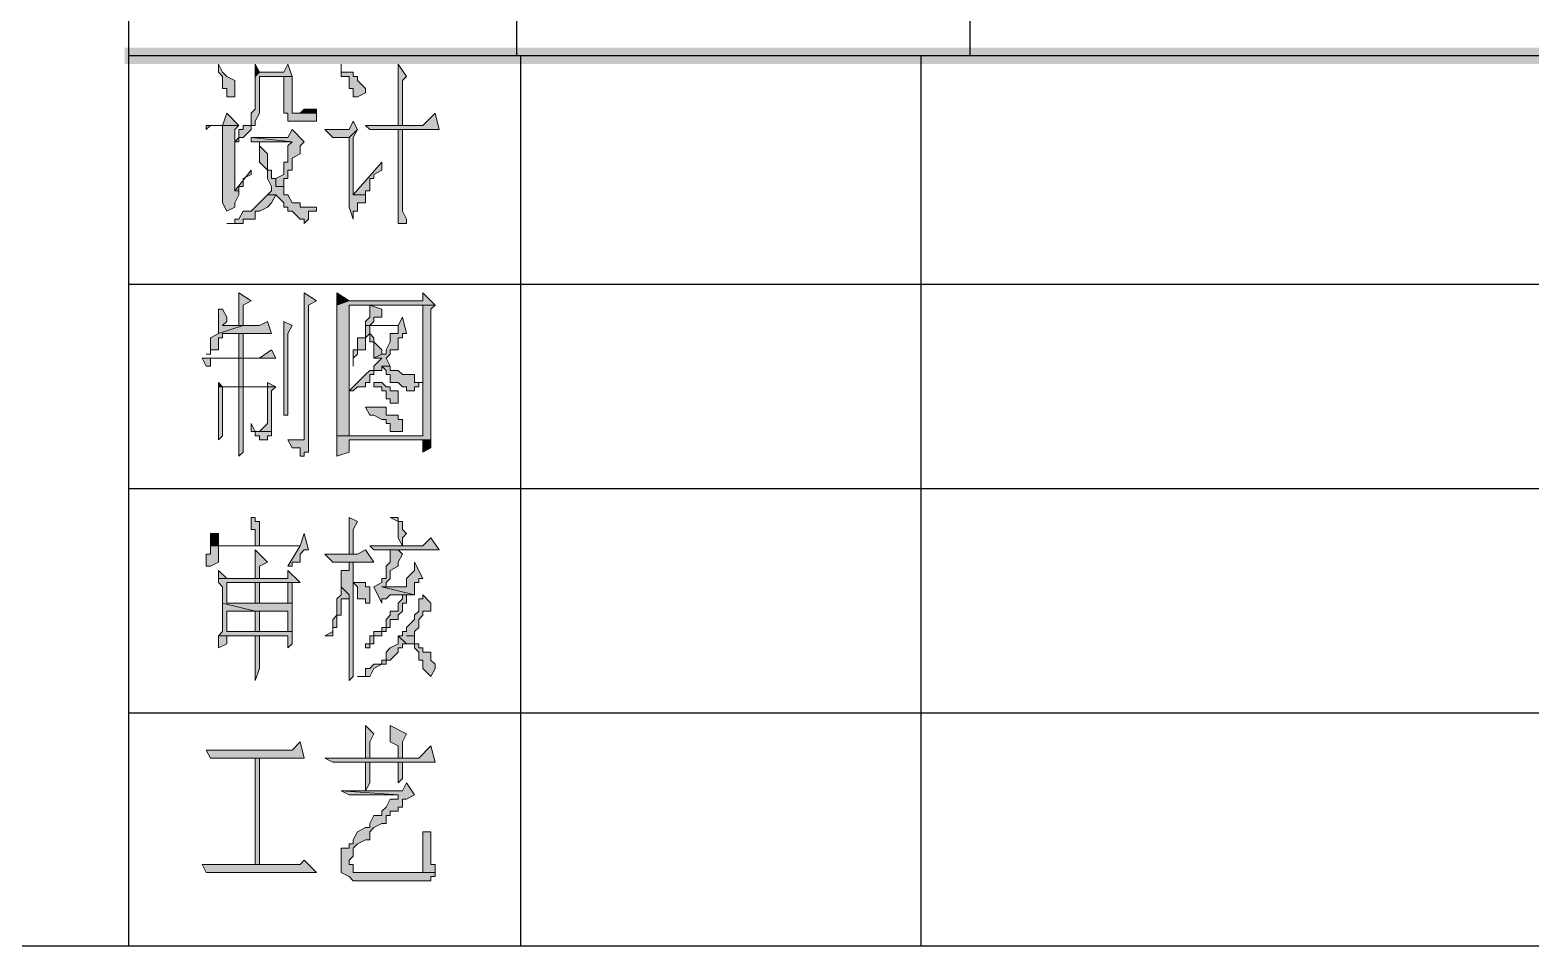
# Model space of a CAD drawing. Header units: millimetres. Extents: x 20 to 821, y 1 to 1134.
# Drawn here: x 553.3 to 619.4, y 0.5 to 40.9 of the extents above; entities that cross this region are included whole.
import ezdxf

# ---------------------------------------------------------------- set-up
doc = ezdxf.new("R2010")
doc.units = ezdxf.units.MM
doc.layers.add('1', color=7, linetype='Continuous')

msp = doc.modelspace()

# ---------------------------------------------------------------- hatches: boundary and pattern name
h = msp.add_hatch(color=0)
h.dxf.hatch_style = 2
h.paths.add_polyline_path([(557.46, 40.101732), (557.46, 39.381732), (689.04, 40.101732)])
h = msp.add_hatch(color=0)
h.dxf.hatch_style = 2
h.paths.add_polyline_path([(557.46, 39.381732), (689.04, 40.101732), (689.04, 39.381732)])
h = msp.add_hatch(color=0)
h.dxf.hatch_style = 2
h.paths.add_polyline_path([(561.6, 39.381732), (561.6, 39.021732), (561.78, 38.841732), (561.78, 38.301732), (561.96, 38.301732), (561.96, 37.941732), (562.32, 37.941732), (562.32, 38.661732), (561.96, 38.841732), (561.78, 39.021732)])
h = msp.add_hatch(color=0)
h.dxf.hatch_style = 2
h.paths.add_polyline_path([(564.66, 39.381732), (564.48, 39.021732), (563.4, 39.021732), (563.22, 38.841732), (563.22, 37.401732), (563.04, 37.221732), (563.04, 36.681732), (562.68, 36.681732), (562.68, 36.501732), (562.5, 36.501732), (562.5, 36.141732), (562.32, 35.961732), (562.5, 35.961732), (562.5, 36.141732), (562.68, 36.141732), (563.04, 36.501732), (563.04, 36.681732), (563.22, 36.681732), (563.22, 36.861732), (563.4, 37.221732), (563.4, 38.841732), (564.48, 38.841732), (564.84, 38.841732)])
h = msp.add_hatch(color=0)
h.dxf.hatch_style = 2
h.paths.add_polyline_path([(563.22, 39.381732), (563.22, 38.841732), (563.4, 39.021732)])
h = msp.add_hatch(color=0)
h.dxf.hatch_style = 2
h.paths.add_polyline_path([(567, 39.381732), (567, 38.841732), (567.36, 38.841732), (567.36, 38.301732), (567.54, 38.301732), (567.54, 37.941732), (567.72, 37.941732), (568.08, 38.121732), (568.08, 38.301732), (567.72, 38.661732), (567.72, 38.841732), (567.54, 38.841732), (567.54, 39.021732), (567.36, 39.021732), (567, 39.021732)])
h = msp.add_hatch(color=0)
h.dxf.hatch_style = 2
h.paths.add_polyline_path([(569.52, 39.381732), (569.52, 36.681732), (569.7, 36.681732), (569.7, 38.661732), (569.88, 38.841732)])
h = msp.add_hatch(color=0)
h.dxf.hatch_style = 2
h.paths.add_polyline_path([(564.84, 38.841732), (564.48, 38.841732), (564.48, 37.401732), (564.48, 37.221732), (564.66, 37.221732), (564.66, 36.861732), (564.84, 36.861732), (565.92, 36.861732), (565.92, 37.221732), (564.84, 37.221732), (564.84, 37.401732)])
h = msp.add_hatch(color=0)
h.dxf.hatch_style = 2
h.paths.add_polyline_path([(561.96, 37.221732), (561.78, 36.681732), (561.06, 36.681732), (561.06, 36.501732), (561.24, 36.681732), (562.5, 36.681732)])
h = msp.add_hatch(color=0)
h.dxf.hatch_style = 2
h.paths.add_polyline_path([(565.56, 37.401732), (565.38, 37.401732), (565.2, 37.221732), (565.92, 37.221732), (565.92, 37.401732)])
h = msp.add_hatch(color=0)
h.dxf.hatch_style = 2
h.paths.add_polyline_path([(571.14, 37.221732), (570.6, 36.681732), (568.08, 36.681732), (568.26, 36.501732), (571.32, 36.501732)])
h = msp.add_hatch(color=0)
h.dxf.hatch_style = 2
h.paths.add_polyline_path([(562.5, 36.681732), (561.78, 36.681732), (561.78, 33.801732), (561.78, 33.261732), (561.96, 32.901732), (562.32, 33.081732), (562.32, 33.261732), (562.5, 33.621732), (562.5, 33.801732), (562.32, 33.801732), (562.32, 36.501732)])
h = msp.add_hatch(color=0)
h.dxf.hatch_style = 2
h.paths.add_polyline_path([(564.84, 36.501732), (564.66, 36.141732), (563.04, 36.141732), (564.84, 35.961732), (564.66, 35.781732), (564.66, 35.061732), (564.48, 35.061732), (564.48, 34.521732), (564.12, 34.341732), (564.12, 33.981732), (564.48, 33.981732), (564.48, 34.341732), (564.66, 34.341732), (564.66, 34.701732), (564.84, 34.701732), (564.84, 35.241732), (565.2, 35.421732), (565.2, 35.781732), (565.38, 35.961732)])
h = msp.add_hatch(color=0)
h.dxf.hatch_style = 2
h.paths.add_polyline_path([(567.54, 36.861732), (567.36, 36.501732), (566.28, 36.501732), (566.64, 36.141732), (567.36, 36.141732), (567.72, 36.501732)])
h = msp.add_hatch(color=0)
h.dxf.hatch_style = 2
h.paths.add_polyline_path([(567.72, 36.501732), (567.36, 36.141732), (567.36, 33.081732), (567.54, 32.541732), (567.54, 32.901732), (567.72, 32.901732), (567.72, 33.261732), (568.08, 33.261732), (568.08, 33.621732), (567.54, 33.621732), (567.54, 36.141732)])
h = msp.add_hatch(color=0)
h.dxf.hatch_style = 2
h.paths.add_polyline_path([(569.7, 36.501732), (569.52, 36.501732), (569.52, 33.801732), (569.52, 32.361732), (569.88, 32.361732), (569.88, 32.541732), (569.7, 32.901732)])
h = msp.add_hatch(color=0)
h.dxf.hatch_style = 2
h.paths.add_polyline_path([(563.04, 36.141732), (563.04, 35.961732), (563.22, 35.961732), (564.84, 35.961732)])
h = msp.add_hatch(color=0)
h.dxf.hatch_style = 2
h.paths.add_polyline_path([(563.4, 35.961732), (563.4, 35.061732), (563.76, 34.701732), (563.76, 34.341732), (563.94, 33.981732), (563.94, 33.801732), (563.76, 33.621732), (564.12, 33.621732), (564.48, 33.261732), (564.48, 33.081732), (564.66, 33.081732), (564.66, 32.901732), (564.84, 32.901732), (565.2, 32.541732), (565.38, 32.541732), (565.38, 32.361732), (565.56, 32.541732), (565.56, 32.901732), (565.92, 32.901732), (565.92, 33.081732), (565.56, 33.081732), (565.2, 33.081732), (565.2, 33.261732), (564.84, 33.261732), (564.66, 33.621732), (564.48, 33.621732), (564.48, 33.801732), (564.48, 33.981732), (564.12, 33.981732), (564.12, 34.341732), (563.94, 34.341732), (563.94, 34.701732), (563.76, 34.701732), (563.76, 35.421732), (563.4, 35.781732)])
h = msp.add_hatch(color=0)
h.dxf.hatch_style = 2
h.paths.add_polyline_path([(568.8, 35.061732), (567.54, 33.621732), (568.08, 33.621732), (568.08, 33.801732), (568.26, 33.801732), (568.26, 33.981732), (568.26, 34.341732), (568.44, 34.341732), (568.44, 34.521732), (568.8, 34.701732)])
h = msp.add_hatch(color=0)
h.dxf.hatch_style = 2
h.paths.add_polyline_path([(563.04, 34.701732), (562.32, 33.801732), (562.5, 33.801732), (562.5, 33.981732), (562.68, 33.981732), (562.68, 34.341732), (563.04, 34.521732)])
h = msp.add_hatch(color=0)
h.dxf.hatch_style = 2
h.paths.add_polyline_path([(563.76, 33.621732), (563.4, 33.261732), (563.22, 33.081732), (563.04, 32.901732), (562.68, 32.901732), (562.5, 32.541732), (562.32, 32.541732), (562.32, 32.361732), (561.96, 32.361732), (562.32, 32.361732), (562.68, 32.361732), (562.68, 32.541732), (563.04, 32.541732), (563.22, 32.541732), (563.22, 32.901732), (563.4, 32.901732), (563.76, 33.081732), (563.94, 33.261732), (564.12, 33.621732)])
h = msp.add_hatch(color=0)
h.dxf.hatch_style = 2
h.paths.add_polyline_path([(562.5, 29.301732), (562.5, 27.861732), (561.78, 27.861732), (562.68, 27.861732), (562.68, 28.761732), (563.04, 28.941732)])
h = msp.add_hatch(color=0)
h.dxf.hatch_style = 2
h.paths.add_polyline_path([(565.38, 29.301732), (565.38, 22.821732), (565.2, 22.821732), (564.66, 22.821732), (564.84, 22.461732), (565.2, 22.461732), (565.2, 22.281732), (565.2, 22.101732), (565.38, 22.101732), (565.38, 22.281732), (565.56, 22.281732), (565.56, 22.461732), (565.56, 22.821732), (565.56, 28.761732), (565.92, 28.941732)])
h = msp.add_hatch(color=0)
h.dxf.hatch_style = 2
h.paths.add_polyline_path([(566.82, 29.301732), (566.82, 28.761732), (567.36, 28.941732)])
h = msp.add_hatch(color=0)
h.dxf.hatch_style = 2
h.paths.add_polyline_path([(570.6, 29.301732), (570.6, 28.941732), (567.36, 28.941732), (566.82, 28.761732), (566.82, 23.001732), (567.36, 23.001732), (567.36, 28.761732), (568.26, 28.761732), (571.14, 28.761732)])
h = msp.add_hatch(color=0)
h.dxf.hatch_style = 2
h.paths.add_polyline_path([(561.78, 28.581732), (561.6, 28.581732), (561.6, 28.221732), (561.6, 27.501732), (562.68, 27.861732), (561.78, 27.861732), (561.96, 28.041732), (561.96, 28.221732)])
h = msp.add_hatch(color=0)
h.dxf.hatch_style = 2
h.paths.add_polyline_path([(571.14, 28.761732), (570.6, 28.761732), (570.6, 23.001732), (566.82, 23.001732), (566.82, 22.821732), (566.82, 22.101732), (567.36, 22.281732), (567.36, 22.821732), (570.6, 22.821732), (570.96, 22.821732), (570.96, 23.001732), (570.96, 28.581732)])
h = msp.add_hatch(color=0)
h.dxf.hatch_style = 2
h.paths.add_polyline_path([(568.26, 28.761732), (568.26, 28.221732), (568.08, 28.041732), (568.08, 27.861732), (568.26, 27.861732), (568.44, 28.041732), (568.44, 28.221732), (568.8, 28.221732), (568.8, 28.581732)])
h = msp.add_hatch(color=0)
h.dxf.hatch_style = 2
h.paths.add_polyline_path([(563.76, 28.041732), (563.4, 27.861732), (562.68, 27.861732), (561.6, 27.501732), (561.24, 27.321732), (561.24, 26.601732), (561.06, 26.601732), (561.24, 26.601732), (561.24, 26.781732), (561.6, 26.781732), (561.6, 27.141732), (561.6, 27.321732), (561.78, 27.321732), (561.78, 27.501732), (562.5, 27.501732), (563.94, 27.501732)])
h = msp.add_hatch(color=0)
h.dxf.hatch_style = 2
h.paths.add_polyline_path([(564.48, 28.041732), (564.48, 23.901732), (564.66, 23.901732), (564.66, 24.441732), (564.66, 24.621732), (564.66, 27.501732), (564.84, 27.861732)])
h = msp.add_hatch(color=0)
h.dxf.hatch_style = 2
h.paths.add_polyline_path([(569.7, 28.221732), (569.52, 27.861732), (568.08, 27.861732), (569.52, 27.861732), (569.52, 27.501732), (569.16, 27.501732), (569.16, 27.141732), (568.98, 26.781732), (568.98, 26.601732), (568.8, 26.601732), (568.44, 26.421732), (568.8, 26.421732), (568.44, 26.061732), (568.44, 25.881732), (568.26, 25.881732), (568.08, 25.701732), (567.72, 25.341732), (567.54, 25.161732), (567.36, 24.981732), (567.54, 24.981732), (567.72, 25.161732), (568.08, 25.161732), (568.08, 25.341732), (568.26, 25.341732), (568.26, 25.701732), (568.44, 25.701732), (568.44, 25.881732), (568.8, 25.881732), (568.8, 26.061732), (569.16, 26.061732), (568.98, 26.421732), (569.16, 26.601732), (569.16, 26.781732), (569.52, 26.781732), (569.52, 27.321732), (569.7, 27.321732), (569.7, 27.501732), (569.88, 27.501732)])
h = msp.add_hatch(color=0)
h.dxf.hatch_style = 2
h.paths.add_polyline_path([(568.08, 27.861732), (568.08, 27.321732), (567.72, 27.321732), (567.72, 26.781732), (567.54, 26.781732), (567.54, 26.061732), (567.54, 26.421732), (567.72, 26.601732), (567.72, 26.781732), (568.08, 26.781732), (568.08, 27.321732), (568.26, 27.501732), (568.26, 27.861732), (569.52, 27.861732)])
h = msp.add_hatch(color=0)
h.dxf.hatch_style = 2
h.paths.add_polyline_path([(562.5, 26.421732), (562.68, 26.421732), (562.68, 27.501732), (562.5, 27.501732)])
h = msp.add_hatch(color=0)
h.dxf.hatch_style = 2
h.paths.add_polyline_path([(568.26, 27.501732), (568.26, 27.141732), (568.44, 27.141732), (568.44, 26.421732), (568.8, 26.601732), (568.8, 26.781732), (568.44, 27.141732), (568.44, 27.321732)])
h = msp.add_hatch(color=0)
h.dxf.hatch_style = 2
h.paths.add_polyline_path([(563.94, 26.781732), (563.4, 26.421732), (560.88, 26.421732), (561.06, 26.061732), (561.24, 26.061732), (561.24, 26.421732), (564.12, 26.421732)])
h = msp.add_hatch(color=0)
h.dxf.hatch_style = 2
h.paths.add_polyline_path([(562.5, 25.161732), (562.68, 25.161732), (562.68, 26.421732), (562.5, 26.421732)])
h = msp.add_hatch(color=0)
h.dxf.hatch_style = 2
h.paths.add_polyline_path([(569.16, 26.061732), (568.8, 26.061732), (568.98, 25.881732), (568.98, 25.701732), (569.16, 25.701732), (569.16, 25.341732), (569.52, 25.341732), (569.7, 25.161732), (569.88, 25.161732), (569.88, 24.981732), (570.24, 24.981732), (570.24, 25.161732), (570.42, 25.161732), (570.42, 25.341732), (570.6, 25.341732), (570.42, 25.341732), (570.24, 25.341732), (570.24, 25.701732), (569.88, 25.701732), (569.7, 25.701732), (569.52, 25.881732), (569.16, 25.881732)])
h = msp.add_hatch(color=0)
h.dxf.hatch_style = 2
h.paths.add_polyline_path([(561.6, 25.341732), (561.6, 25.161732), (561.78, 25.161732)])
h = msp.add_hatch(color=0)
h.dxf.hatch_style = 2
h.paths.add_polyline_path([(563.76, 25.341732), (563.76, 25.161732), (562.68, 25.161732), (561.6, 25.161732), (561.6, 24.981732), (561.6, 22.821732), (561.78, 23.001732), (561.78, 25.161732), (562.5, 25.161732), (564.12, 25.161732)])
h = msp.add_hatch(color=0)
h.dxf.hatch_style = 2
h.paths.add_polyline_path([(562.68, 25.161732), (562.5, 25.161732), (562.5, 23.541732), (562.5, 22.101732), (562.68, 22.281732)])
h = msp.add_hatch(color=0)
h.dxf.hatch_style = 2
h.paths.add_polyline_path([(564.12, 25.161732), (563.76, 25.161732), (563.76, 23.721732), (563.76, 23.541732), (563.4, 23.181732), (563.94, 23.181732), (563.94, 23.541732), (563.94, 24.981732)])
h = msp.add_hatch(color=0)
h.dxf.hatch_style = 2
h.paths.add_polyline_path([(568.44, 25.341732), (568.44, 25.161732), (568.8, 25.161732), (568.8, 24.981732), (568.98, 24.981732), (568.98, 24.621732), (569.16, 24.621732), (569.16, 24.441732), (569.52, 24.441732), (569.52, 24.981732), (569.16, 24.981732), (569.16, 25.161732), (568.98, 25.161732), (568.8, 25.341732)])
h = msp.add_hatch(color=0)
h.dxf.hatch_style = 2
h.paths.add_polyline_path([(568.08, 24.261732), (568.26, 23.901732), (568.44, 23.901732), (568.8, 23.721732), (568.98, 23.721732), (568.98, 23.541732), (569.16, 23.541732), (569.16, 23.181732), (569.7, 23.181732), (569.7, 23.541732), (569.7, 23.721732), (569.52, 23.721732), (569.52, 23.901732), (569.16, 23.901732), (568.98, 23.901732), (568.98, 24.261732)])
h = msp.add_hatch(color=0)
h.dxf.hatch_style = 2
h.paths.add_polyline_path([(563.04, 23.541732), (563.04, 23.181732), (563.22, 23.181732), (563.22, 23.001732), (563.4, 23.001732), (563.4, 22.821732), (563.76, 22.821732), (563.76, 23.001732), (563.94, 23.001732), (563.94, 23.181732), (563.4, 23.181732), (563.22, 23.181732)])
h = msp.add_hatch(color=0)
h.dxf.hatch_style = 2
h.paths.add_polyline_path([(564.66, 22.821732), (565.2, 22.821732), (564.84, 22.821732)])
h = msp.add_hatch(color=0)
h.dxf.hatch_style = 2
h.paths.add_polyline_path([(570.96, 22.821732), (570.6, 22.821732), (570.6, 22.281732), (570.96, 22.461732)])
h = msp.add_hatch(color=0)
h.dxf.hatch_style = 2
h.paths.add_polyline_path([(563.04, 19.401732), (563.04, 18.861732), (563.22, 18.861732), (563.22, 18.141732), (563.4, 18.141732), (563.4, 19.221732), (563.22, 19.221732), (563.22, 19.401732)])
h = msp.add_hatch(color=0)
h.dxf.hatch_style = 2
h.paths.add_polyline_path([(567.36, 19.401732), (567.36, 17.781732), (567.54, 17.781732), (567.54, 18.861732), (567.72, 19.221732)])
h = msp.add_hatch(color=0)
h.dxf.hatch_style = 2
h.paths.add_polyline_path([(569.16, 19.401732), (569.52, 19.221732), (569.52, 18.501732), (569.7, 18.141732), (569.7, 18.501732), (569.88, 18.681732), (569.7, 18.861732), (569.7, 19.221732), (569.52, 19.221732), (569.52, 19.401732)])
h = msp.add_hatch(color=0)
h.dxf.hatch_style = 2
h.paths.add_polyline_path([(565.38, 18.681732), (565.2, 18.141732), (561.24, 18.141732), (565.2, 18.141732), (564.66, 17.241732), (564.84, 17.241732), (564.84, 17.421732), (565.2, 17.421732), (565.2, 17.781732), (565.38, 17.961732), (565.56, 17.961732)])
h = msp.add_hatch(color=0)
h.dxf.hatch_style = 2
h.paths.add_polyline_path([(561.6, 18.681732), (561.24, 18.681732), (561.24, 18.501732), (561.24, 18.141732), (561.6, 18.141732)])
h = msp.add_hatch(color=0)
h.dxf.hatch_style = 2
h.paths.add_polyline_path([(561.24, 18.141732), (561.24, 17.781732), (561.06, 17.781732), (561.06, 17.241732), (561.24, 17.241732), (561.6, 17.421732), (561.6, 18.141732), (565.2, 18.141732)])
h = msp.add_hatch(color=0)
h.dxf.hatch_style = 2
h.paths.add_polyline_path([(563.22, 17.961732), (563.22, 16.701732), (561.96, 16.701732), (563.4, 16.701732), (563.4, 17.241732), (563.76, 17.421732)])
h = msp.add_hatch(color=0)
h.dxf.hatch_style = 2
h.paths.add_polyline_path([(568.08, 17.961732), (567.72, 17.781732), (566.28, 17.781732), (566.64, 17.421732), (568.44, 17.421732)])
h = msp.add_hatch(color=0)
h.dxf.hatch_style = 2
h.paths.add_polyline_path([(570.96, 18.501732), (570.6, 18.141732), (568.26, 18.141732), (568.44, 17.961732), (571.32, 17.961732)])
h = msp.add_hatch(color=0)
h.dxf.hatch_style = 2
h.paths.add_polyline_path([(569.52, 17.961732), (569.16, 17.961732), (569.16, 17.781732), (569.16, 17.421732), (568.98, 17.241732), (568.98, 16.701732), (568.8, 16.701732), (568.8, 16.521732), (568.44, 16.341732), (568.8, 15.621732), (568.8, 15.801732), (568.98, 15.801732), (569.16, 15.981732), (569.52, 15.981732), (569.7, 15.981732), (570.24, 15.981732), (568.8, 16.341732), (568.98, 16.341732), (568.98, 16.521732), (569.16, 16.701732), (569.16, 17.061732), (569.52, 17.241732), (569.52, 17.421732), (569.7, 17.781732)])
h = msp.add_hatch(color=0)
h.dxf.hatch_style = 2
h.paths.add_polyline_path([(567.54, 17.421732), (567.36, 17.421732), (567.36, 17.241732), (567.36, 17.061732), (567, 17.061732), (567, 16.341732), (567.36, 15.981732), (567.36, 13.461732), (567.36, 13.101732), (567.36, 12.201732), (567.54, 12.381732), (567.54, 16.521732), (567.72, 16.521732), (567.54, 16.521732), (567.54, 16.701732)])
h = msp.add_hatch(color=0)
h.dxf.hatch_style = 2
h.paths.add_polyline_path([(570.24, 17.421732), (570.24, 17.061732), (569.88, 16.701732), (569.88, 16.341732), (569.7, 16.341732), (568.8, 16.341732), (570.24, 15.981732), (570.24, 16.521732), (570.42, 16.521732), (570.42, 16.701732), (570.6, 16.701732)])
h = msp.add_hatch(color=0)
h.dxf.hatch_style = 2
h.paths.add_polyline_path([(561.6, 17.061732), (561.6, 16.701732), (563.4, 16.701732), (561.96, 16.701732)])
h = msp.add_hatch(color=0)
h.dxf.hatch_style = 2
h.paths.add_polyline_path([(564.66, 17.061732), (564.66, 16.701732), (563.4, 16.701732), (561.6, 16.701732), (561.6, 16.521732), (561.78, 16.341732), (561.78, 15.621732), (563.22, 15.261732), (564.66, 15.261732), (564.66, 14.361732), (561.96, 14.361732), (564.84, 14.361732), (564.84, 15.621732), (561.96, 15.621732), (561.96, 16.521732), (563.22, 16.521732), (565.2, 16.521732)])
h = msp.add_hatch(color=0)
h.dxf.hatch_style = 2
h.paths.add_polyline_path([(565.2, 16.521732), (563.22, 16.521732), (564.66, 16.521732), (564.66, 15.621732), (563.4, 15.621732), (561.96, 15.621732), (564.84, 15.621732), (564.84, 16.521732)])
h = msp.add_hatch(color=0)
h.dxf.hatch_style = 2
h.paths.add_polyline_path([(563.22, 16.521732), (563.22, 15.621732), (563.4, 15.621732), (563.4, 16.521732), (564.66, 16.521732)])
h = msp.add_hatch(color=0)
h.dxf.hatch_style = 2
h.paths.add_polyline_path([(567, 16.341732), (567, 15.981732), (566.82, 15.801732), (566.82, 15.081732), (566.64, 14.901732), (566.64, 14.361732), (566.28, 14.181732), (566.64, 14.181732), (566.64, 14.361732), (566.64, 14.541732), (566.82, 14.541732), (566.82, 15.081732), (567, 15.081732), (567, 15.261732), (567, 15.621732), (567, 15.801732), (567.36, 15.801732), (567.36, 15.981732)])
h = msp.add_hatch(color=0)
h.dxf.hatch_style = 2
h.paths.add_polyline_path([(567.72, 16.521732), (567.54, 16.521732), (567.72, 16.341732), (567.72, 15.801732), (568.08, 15.801732), (568.08, 15.621732), (568.26, 15.621732), (568.26, 16.341732), (568.08, 16.341732), (568.08, 16.521732)])
h = msp.add_hatch(color=0)
h.dxf.hatch_style = 2
h.paths.add_polyline_path([(570.24, 15.981732), (569.7, 15.981732), (569.7, 15.801732), (569.52, 15.621732), (569.52, 15.261732), (569.16, 15.261732), (569.16, 15.081732), (568.98, 14.901732), (568.98, 14.541732), (568.8, 14.541732), (568.8, 14.361732), (568.44, 14.361732), (568.44, 14.181732), (568.26, 14.181732), (568.26, 13.821732), (568.08, 13.821732), (568.08, 13.641732), (568.26, 13.641732), (568.26, 13.821732), (568.44, 13.821732), (568.44, 14.181732), (568.8, 14.181732), (568.8, 14.361732), (568.98, 14.361732), (568.98, 14.541732), (569.16, 14.541732), (569.16, 14.901732), (569.52, 14.901732), (569.52, 15.081732), (569.7, 15.261732), (569.7, 15.621732), (569.88, 15.621732), (569.88, 15.981732)])
h = msp.add_hatch(color=0)
h.dxf.hatch_style = 2
h.paths.add_polyline_path([(570.6, 15.981732), (570.6, 15.801732), (570.42, 15.801732), (570.42, 15.261732), (570.24, 15.081732), (570.24, 14.901732), (569.88, 14.541732), (569.88, 14.361732), (569.7, 14.361732), (569.7, 14.181732), (569.52, 14.181732), (569.88, 13.821732), (570.24, 13.821732), (570.24, 13.641732), (570.42, 13.461732), (570.42, 13.101732), (570.6, 13.101732), (570.6, 12.921732), (570.6, 12.741732), (570.96, 12.381732), (571.14, 12.741732), (571.14, 12.921732), (570.96, 13.101732), (570.96, 13.461732), (570.6, 13.461732), (570.6, 13.641732), (570.42, 13.641732), (570.42, 13.821732), (570.24, 13.821732), (570.24, 14.181732), (569.88, 14.181732), (570.24, 14.181732), (570.24, 14.361732), (570.42, 14.541732), (570.42, 14.901732), (570.6, 15.081732), (570.6, 15.261732), (570.96, 15.261732), (570.96, 15.621732)])
h = msp.add_hatch(color=0)
h.dxf.hatch_style = 2
h.paths.add_polyline_path([(561.78, 15.621732), (561.78, 14.361732), (561.6, 14.181732), (564.66, 14.181732), (564.66, 13.641732), (564.84, 13.821732), (564.84, 14.361732), (561.96, 14.361732), (561.96, 15.261732), (563.22, 15.261732)])
h = msp.add_hatch(color=0)
h.dxf.hatch_style = 2
h.paths.add_polyline_path([(563.22, 15.261732), (563.22, 14.361732), (563.4, 14.361732), (563.4, 15.261732), (564.66, 15.261732)])
h = msp.add_hatch(color=0)
h.dxf.hatch_style = 2
h.paths.add_polyline_path([(561.6, 14.181732), (561.6, 13.641732), (561.96, 13.821732), (561.96, 14.181732), (563.22, 14.181732)])
h = msp.add_hatch(color=0)
h.dxf.hatch_style = 2
h.paths.add_polyline_path([(563.22, 14.181732), (563.22, 12.201732), (563.4, 12.741732), (563.4, 14.181732), (564.66, 14.181732)])
h = msp.add_hatch(color=0)
h.dxf.hatch_style = 2
h.paths.add_polyline_path([(569.52, 14.181732), (569.52, 13.821732), (569.16, 13.641732), (568.98, 13.461732), (568.98, 13.101732), (568.8, 13.101732), (568.8, 12.921732), (568.44, 12.921732), (568.26, 12.741732), (568.08, 12.741732), (568.08, 12.381732), (567.72, 12.381732), (568.08, 12.381732), (568.26, 12.381732), (568.44, 12.741732), (568.8, 12.921732), (568.98, 12.921732), (568.98, 13.101732), (569.16, 13.101732), (569.52, 13.461732), (569.52, 13.641732), (569.7, 13.641732), (569.7, 13.821732), (569.88, 13.821732)])
h = msp.add_hatch(color=0)
h.dxf.hatch_style = 2
h.paths.add_polyline_path([(568.08, 10.221732), (568.08, 8.781732), (568.26, 8.781732), (568.26, 9.501732), (568.44, 9.861732)])
h = msp.add_hatch(color=0)
h.dxf.hatch_style = 2
h.paths.add_polyline_path([(569.16, 10.221732), (569.16, 9.501732), (569.52, 9.321732), (569.52, 8.781732), (569.7, 8.781732), (569.7, 9.501732), (569.88, 9.861732)])
h = msp.add_hatch(color=0)
h.dxf.hatch_style = 2
h.paths.add_polyline_path([(565.2, 9.501732), (564.84, 9.141732), (561.06, 9.141732), (561.24, 8.781732), (565.38, 8.781732)])
h = msp.add_hatch(color=0)
h.dxf.hatch_style = 2
h.paths.add_polyline_path([(570.96, 9.321732), (570.42, 8.781732), (566.28, 8.781732), (566.64, 8.601732), (571.14, 8.601732)])
h = msp.add_hatch(color=0)
h.dxf.hatch_style = 2
h.paths.add_polyline_path([(563.22, 4.101732), (563.4, 4.101732), (563.4, 8.781732), (563.22, 8.781732)])
h = msp.add_hatch(color=0)
h.dxf.hatch_style = 2
h.paths.add_polyline_path([(568.08, 8.601732), (568.08, 7.341732), (568.26, 7.701732), (568.26, 8.601732), (569.52, 8.601732)])
h = msp.add_hatch(color=0)
h.dxf.hatch_style = 2
h.paths.add_polyline_path([(569.7, 8.601732), (568.08, 8.601732), (569.52, 8.601732), (569.52, 7.701732), (569.7, 7.881732)])
h = msp.add_hatch(color=0)
h.dxf.hatch_style = 2
h.paths.add_polyline_path([(569.88, 7.701732), (569.7, 7.341732), (567, 7.341732), (569.52, 7.161732), (569.52, 6.981732), (569.16, 6.981732), (568.98, 6.621732), (568.8, 6.441732), (568.8, 6.261732), (568.44, 6.261732), (568.26, 5.901732), (568.26, 5.721732), (568.08, 5.721732), (567.72, 5.541732), (567.54, 5.181732), (567.54, 5.001732), (567.36, 5.001732), (567.36, 4.821732), (567, 4.821732), (567, 4.461732), (567, 3.741732), (567.36, 3.561732), (567.54, 3.381732), (570.96, 3.381732), (570.96, 3.561732), (571.14, 3.561732), (571.14, 3.741732), (567.54, 3.741732), (567.54, 4.101732), (567.36, 4.101732), (567.36, 4.281732), (567.54, 4.461732), (567.54, 4.821732), (567.72, 5.001732), (568.08, 5.181732), (568.26, 5.181732), (568.26, 5.541732), (568.44, 5.721732), (568.8, 5.901732), (568.98, 5.901732), (568.98, 6.261732), (569.16, 6.261732), (569.16, 6.441732), (569.52, 6.441732), (569.52, 6.621732), (569.7, 6.621732), (569.7, 6.981732), (569.88, 6.981732), (570.24, 7.161732)])
h = msp.add_hatch(color=0)
h.dxf.hatch_style = 2
h.paths.add_polyline_path([(567, 7.341732), (567.36, 7.161732), (569.52, 7.161732)])
h = msp.add_hatch(color=0)
h.dxf.hatch_style = 2
h.paths.add_polyline_path([(570.96, 5.541732), (570.6, 5.541732), (570.6, 5.181732), (570.6, 3.741732), (570.42, 3.741732), (568.08, 3.741732), (571.14, 3.741732), (571.14, 4.101732), (570.96, 4.101732), (570.96, 4.821732), (570.96, 5.001732)])
h = msp.add_hatch(color=0)
h.dxf.hatch_style = 2
h.paths.add_polyline_path([(565.38, 4.281732), (565.2, 4.101732), (560.88, 4.101732), (561.06, 3.741732), (565.92, 3.741732)])

# ---------------------------------------------------------------- linework, layer by layer
at = {"layer": '1', "color": 0, "lineweight": 25}
for points in [[(20.16, 1133.601732), (821.16, 1133.601732), (821.16, 0.501732), (20.16, 0.501732), (20.16, 1133.601732)], [(557.64, 0.501732), (557.64, 1133.601732)], [(574.74, 39.741732), (574.74, 78.261732)], [(594.72, 39.741732), (594.72, 78.261732)], [(689.04, 39.741732), (557.64, 39.741732)], [(574.92, 0.501732), (574.92, 39.741732)], [(592.56, 0.501732), (592.56, 39.741732)], [(689.04, 29.661732), (557.64, 29.661732)], [(689.04, 20.661732), (557.64, 20.661732)], [(689.04, 10.761732), (557.64, 10.761732)]]:
    msp.add_lwpolyline(points, dxfattribs=at)
at = {"layer": '1', "color": 0, "lineweight": 5}
for points in [[(561.6, 39.381732), (561.6, 39.021732), (561.78, 38.841732), (561.78, 38.301732), (561.96, 38.301732), (561.96, 37.941732), (562.32, 37.941732), (562.32, 38.661732), (561.96, 38.841732), (561.78, 39.021732), (561.6, 39.381732)], [(564.66, 39.381732), (564.48, 39.021732), (563.4, 39.021732), (563.22, 38.841732), (563.22, 37.401732), (563.04, 37.221732), (563.04, 36.681732), (562.68, 36.681732), (562.68, 36.501732), (562.5, 36.501732), (562.5, 36.141732), (562.32, 35.961732), (562.5, 35.961732), (562.5, 36.141732), (562.68, 36.141732), (563.04, 36.501732), (563.04, 36.681732), (563.22, 36.681732), (563.22, 36.861732), (563.4, 37.221732), (563.4, 38.841732), (564.48, 38.841732), (564.84, 38.841732), (564.66, 39.381732)], [(563.22, 39.381732), (563.22, 38.841732), (563.4, 39.021732), (563.22, 39.381732)], [(567, 39.381732), (567, 38.841732), (567.36, 38.841732), (567.36, 38.301732), (567.54, 38.301732), (567.54, 37.941732), (567.72, 37.941732), (568.08, 38.121732), (568.08, 38.301732), (567.72, 38.661732), (567.72, 38.841732), (567.54, 38.841732), (567.54, 39.021732), (567.36, 39.021732), (567.36, 39.021732), (567, 39.021732), (567, 39.381732)], [(569.52, 39.381732), (569.52, 36.681732), (569.7, 36.681732), (569.7, 38.661732), (569.88, 38.841732), (569.52, 39.381732)], [(564.84, 38.841732), (564.48, 38.841732), (564.48, 37.401732), (564.48, 37.221732), (564.66, 37.221732), (564.66, 36.861732), (564.84, 36.861732), (565.92, 36.861732), (565.92, 37.221732), (564.84, 37.221732), (564.84, 37.401732), (564.84, 38.841732)], [(561.96, 37.221732), (561.78, 36.681732), (561.06, 36.681732), (561.06, 36.501732), (561.24, 36.681732), (562.5, 36.681732), (561.96, 37.221732)], [(565.56, 37.401732), (565.38, 37.401732), (565.2, 37.221732), (565.92, 37.221732), (565.92, 37.401732), (565.56, 37.401732)], [(571.14, 37.221732), (570.6, 36.681732), (568.08, 36.681732), (568.26, 36.501732), (571.32, 36.501732), (571.14, 37.221732)], [(562.5, 36.681732), (561.78, 36.681732), (561.78, 33.801732), (561.78, 33.261732), (561.96, 32.901732), (562.32, 33.081732), (562.32, 33.261732), (562.5, 33.621732), (562.5, 33.801732), (562.32, 33.801732), (562.32, 36.501732), (562.5, 36.681732)], [(564.84, 36.501732), (564.66, 36.141732), (563.04, 36.141732), (564.84, 35.961732), (564.66, 35.781732), (564.66, 35.061732), (564.48, 35.061732), (564.48, 34.521732), (564.12, 34.341732), (564.12, 33.981732), (564.48, 33.981732), (564.48, 34.341732), (564.66, 34.341732), (564.66, 34.701732), (564.84, 34.701732), (564.84, 35.241732), (565.2, 35.421732), (565.2, 35.781732), (565.38, 35.961732), (564.84, 36.501732)], [(567.54, 36.861732), (567.36, 36.501732), (566.28, 36.501732), (566.64, 36.141732), (567.36, 36.141732), (567.72, 36.501732), (567.54, 36.861732)], [(567.72, 36.501732), (567.36, 36.141732), (567.36, 33.081732), (567.54, 32.541732), (567.54, 32.901732), (567.72, 32.901732), (567.72, 33.261732), (568.08, 33.261732), (568.08, 33.621732), (567.54, 33.621732), (567.54, 36.141732), (567.72, 36.501732)], [(569.7, 36.501732), (569.52, 36.501732), (569.52, 33.801732), (569.52, 32.361732), (569.88, 32.361732), (569.88, 32.541732), (569.7, 32.901732), (569.7, 36.501732)], [(563.04, 36.141732), (563.04, 35.961732), (563.22, 35.961732), (564.84, 35.961732), (563.04, 36.141732)], [(563.4, 35.961732), (563.4, 35.061732), (563.76, 34.701732), (563.76, 34.341732), (563.94, 33.981732), (563.94, 33.801732), (563.76, 33.621732), (564.12, 33.621732), (564.48, 33.261732), (564.48, 33.081732), (564.66, 33.081732), (564.66, 32.901732), (564.84, 32.901732), (565.2, 32.541732), (565.38, 32.541732), (565.38, 32.361732), (565.56, 32.541732), (565.56, 32.901732), (565.92, 32.901732), (565.92, 33.081732), (565.56, 33.081732), (565.2, 33.081732), (565.2, 33.261732), (564.84, 33.261732), (564.66, 33.621732), (564.48, 33.621732), (564.48, 33.801732), (564.48, 33.981732), (564.12, 33.981732), (564.12, 34.341732), (563.94, 34.341732), (563.94, 34.701732), (563.76, 34.701732), (563.76, 35.421732), (563.4, 35.781732), (563.4, 35.961732)], [(568.8, 35.061732), (567.54, 33.621732), (568.08, 33.621732), (568.08, 33.801732), (568.26, 33.801732), (568.26, 33.981732), (568.26, 34.341732), (568.44, 34.341732), (568.44, 34.521732), (568.8, 34.701732), (568.8, 35.061732)], [(563.04, 34.701732), (562.32, 33.801732), (562.5, 33.801732), (562.5, 33.981732), (562.68, 33.981732), (562.68, 34.341732), (563.04, 34.521732), (563.04, 34.701732)], [(563.76, 33.621732), (563.4, 33.261732), (563.22, 33.081732), (563.04, 32.901732), (562.68, 32.901732), (562.5, 32.541732), (562.32, 32.541732), (562.32, 32.361732), (561.96, 32.361732), (562.32, 32.361732), (562.68, 32.361732), (562.68, 32.541732), (563.04, 32.541732), (563.04, 32.541732), (563.22, 32.541732), (563.22, 32.901732), (563.4, 32.901732), (563.76, 33.081732), (563.94, 33.261732), (564.12, 33.621732), (563.76, 33.621732)], [(562.5, 29.301732), (562.5, 27.861732), (561.78, 27.861732), (562.68, 27.861732), (562.68, 28.761732), (563.04, 28.941732), (562.5, 29.301732)], [(565.38, 29.301732), (565.38, 22.821732), (565.2, 22.821732), (564.66, 22.821732), (564.84, 22.461732), (565.2, 22.461732), (565.2, 22.281732), (565.2, 22.101732), (565.38, 22.101732), (565.38, 22.281732), (565.56, 22.281732), (565.56, 22.461732), (565.56, 22.821732), (565.56, 28.761732), (565.92, 28.941732), (565.38, 29.301732)], [(566.82, 29.301732), (566.82, 28.761732), (567.36, 28.941732), (566.82, 29.301732)], [(570.6, 29.301732), (570.6, 28.941732), (567.36, 28.941732), (566.82, 28.761732), (566.82, 23.001732), (567.36, 23.001732), (567.36, 28.761732), (568.26, 28.761732), (571.14, 28.761732), (570.6, 29.301732)], [(561.78, 28.581732), (561.6, 28.581732), (561.6, 28.221732), (561.6, 27.501732), (562.68, 27.861732), (561.78, 27.861732), (561.96, 28.041732), (561.96, 28.221732), (561.78, 28.581732)], [(571.14, 28.761732), (570.6, 28.761732), (570.6, 23.001732), (566.82, 23.001732), (566.82, 22.821732), (566.82, 22.101732), (567.36, 22.281732), (567.36, 22.821732), (570.6, 22.821732), (570.96, 22.821732), (570.96, 23.001732), (570.96, 28.581732), (571.14, 28.761732)], [(568.26, 28.761732), (568.26, 28.221732), (568.08, 28.041732), (568.08, 27.861732), (568.26, 27.861732), (568.44, 28.041732), (568.44, 28.221732), (568.8, 28.221732), (568.8, 28.581732), (568.26, 28.761732)], [(563.76, 28.041732), (563.4, 27.861732), (562.68, 27.861732), (561.6, 27.501732), (561.24, 27.321732), (561.24, 26.601732), (561.06, 26.601732), (561.24, 26.601732), (561.24, 26.781732), (561.6, 26.781732), (561.6, 27.141732), (561.6, 27.321732), (561.78, 27.321732), (561.78, 27.501732), (562.5, 27.501732), (563.94, 27.501732), (563.76, 28.041732)], [(564.48, 28.041732), (564.48, 23.901732), (564.66, 23.901732), (564.66, 24.441732), (564.66, 24.621732), (564.66, 27.501732), (564.84, 27.861732), (564.48, 28.041732)], [(569.7, 28.221732), (569.52, 27.861732), (568.08, 27.861732), (569.52, 27.861732), (569.52, 27.501732), (569.16, 27.501732), (569.16, 27.141732), (568.98, 26.781732), (568.98, 26.601732), (568.8, 26.601732), (568.44, 26.421732), (568.8, 26.421732), (568.44, 26.061732), (568.44, 25.881732), (568.26, 25.881732), (568.08, 25.701732), (567.72, 25.341732), (567.72, 25.341732), (567.54, 25.161732), (567.36, 24.981732), (567.54, 24.981732), (567.72, 25.161732), (568.08, 25.161732), (568.08, 25.341732), (568.26, 25.341732), (568.26, 25.701732), (568.44, 25.701732), (568.44, 25.881732), (568.8, 25.881732), (568.8, 26.061732), (569.16, 26.061732), (568.98, 26.421732), (569.16, 26.601732), (569.16, 26.781732), (569.52, 26.781732), (569.52, 27.321732), (569.7, 27.321732), (569.7, 27.501732), (569.88, 27.501732), (569.7, 28.221732)], [(568.08, 27.861732), (568.08, 27.321732), (567.72, 27.321732), (567.72, 26.781732), (567.54, 26.781732), (567.54, 26.061732), (567.54, 26.421732), (567.72, 26.601732), (567.72, 26.781732), (568.08, 26.781732), (568.08, 27.321732), (568.26, 27.501732), (568.26, 27.861732), (568.26, 27.861732), (569.52, 27.861732), (568.08, 27.861732)], [(562.5, 26.421732), (562.68, 26.421732), (562.68, 27.501732), (562.5, 27.501732), (562.5, 26.421732)], [(568.26, 27.501732), (568.26, 27.141732), (568.44, 27.141732), (568.44, 26.421732), (568.8, 26.601732), (568.8, 26.781732), (568.44, 27.141732), (568.44, 27.321732), (568.26, 27.501732)], [(563.94, 26.781732), (563.4, 26.421732), (560.88, 26.421732), (561.06, 26.061732), (561.24, 26.061732), (561.24, 26.421732), (564.12, 26.421732), (563.94, 26.781732)], [(562.5, 25.161732), (562.68, 25.161732), (562.68, 26.421732), (562.5, 26.421732), (562.5, 25.161732)], [(569.16, 26.061732), (568.8, 26.061732), (568.98, 25.881732), (568.98, 25.701732), (569.16, 25.701732), (569.16, 25.341732), (569.52, 25.341732), (569.7, 25.161732), (569.88, 25.161732), (569.88, 24.981732), (570.24, 24.981732), (570.24, 25.161732), (570.42, 25.161732), (570.42, 25.341732), (570.6, 25.341732), (570.42, 25.341732), (570.24, 25.341732), (570.24, 25.701732), (569.88, 25.701732), (569.88, 25.701732), (569.7, 25.701732), (569.52, 25.881732), (569.16, 25.881732), (569.16, 26.061732)], [(561.6, 25.341732), (561.6, 25.161732), (561.78, 25.161732), (561.6, 25.341732)], [(563.76, 25.341732), (563.76, 25.161732), (562.68, 25.161732), (561.6, 25.161732), (561.6, 24.981732), (561.6, 22.821732), (561.78, 23.001732), (561.78, 25.161732), (562.5, 25.161732), (564.12, 25.161732), (563.76, 25.341732)], [(562.68, 25.161732), (562.5, 25.161732), (562.5, 23.541732), (562.5, 22.101732), (562.68, 22.281732), (562.68, 25.161732)], [(564.12, 25.161732), (563.76, 25.161732), (563.76, 23.721732), (563.76, 23.541732), (563.4, 23.181732), (563.94, 23.181732), (563.94, 23.541732), (563.94, 24.981732), (564.12, 25.161732)], [(568.44, 25.341732), (568.44, 25.161732), (568.8, 25.161732), (568.8, 24.981732), (568.98, 24.981732), (568.98, 24.621732), (569.16, 24.621732), (569.16, 24.441732), (569.52, 24.441732), (569.52, 24.981732), (569.16, 24.981732), (569.16, 25.161732), (568.98, 25.161732), (568.8, 25.341732), (568.44, 25.341732)], [(568.08, 24.261732), (568.26, 23.901732), (568.44, 23.901732), (568.8, 23.721732), (568.98, 23.721732), (568.98, 23.541732), (569.16, 23.541732), (569.16, 23.181732), (569.7, 23.181732), (569.7, 23.541732), (569.7, 23.721732), (569.52, 23.721732), (569.52, 23.901732), (569.16, 23.901732), (569.16, 23.901732), (568.98, 23.901732), (568.98, 24.261732), (568.08, 24.261732)], [(563.04, 23.541732), (563.04, 23.181732), (563.22, 23.181732), (563.22, 23.001732), (563.4, 23.001732), (563.4, 22.821732), (563.76, 22.821732), (563.76, 23.001732), (563.94, 23.001732), (563.94, 23.181732), (563.4, 23.181732), (563.22, 23.181732), (563.04, 23.541732)], [(564.66, 22.821732), (565.2, 22.821732), (564.84, 22.821732), (564.66, 22.821732)], [(570.96, 22.821732), (570.6, 22.821732), (570.6, 22.281732), (570.96, 22.461732), (570.96, 22.821732)], [(563.04, 19.401732), (563.04, 18.861732), (563.22, 18.861732), (563.22, 18.141732), (563.4, 18.141732), (563.4, 19.221732), (563.22, 19.221732), (563.22, 19.401732), (563.04, 19.401732)], [(567.36, 19.401732), (567.36, 17.781732), (567.54, 17.781732), (567.54, 18.861732), (567.72, 19.221732), (567.36, 19.401732)], [(569.16, 19.401732), (569.52, 19.221732), (569.52, 18.501732), (569.7, 18.141732), (569.7, 18.501732), (569.88, 18.681732), (569.7, 18.861732), (569.7, 19.221732), (569.52, 19.221732), (569.52, 19.401732), (569.16, 19.401732)], [(565.38, 18.681732), (565.2, 18.141732), (561.24, 18.141732), (565.2, 18.141732), (564.66, 17.241732), (564.84, 17.241732), (564.84, 17.421732), (565.2, 17.421732), (565.2, 17.781732), (565.38, 17.961732), (565.56, 17.961732), (565.38, 18.681732)], [(561.6, 18.681732), (561.24, 18.681732), (561.24, 18.501732), (561.24, 18.141732), (561.6, 18.141732), (561.6, 18.681732)], [(561.24, 18.141732), (561.24, 17.781732), (561.06, 17.781732), (561.06, 17.241732), (561.24, 17.241732), (561.6, 17.421732), (561.6, 18.141732), (565.2, 18.141732), (561.24, 18.141732)], [(563.22, 17.961732), (563.22, 16.701732), (561.96, 16.701732), (563.4, 16.701732), (563.4, 17.241732), (563.76, 17.421732), (563.22, 17.961732)], [(568.08, 17.961732), (567.72, 17.781732), (566.28, 17.781732), (566.64, 17.421732), (568.44, 17.421732), (568.08, 17.961732)], [(570.96, 18.501732), (570.6, 18.141732), (568.26, 18.141732), (568.44, 17.961732), (571.32, 17.961732), (570.96, 18.501732)], [(569.52, 17.961732), (569.16, 17.961732), (569.16, 17.781732), (569.16, 17.421732), (568.98, 17.241732), (568.98, 16.701732), (568.8, 16.701732), (568.8, 16.521732), (568.44, 16.341732), (568.8, 15.621732), (568.8, 15.801732), (568.98, 15.801732), (569.16, 15.981732), (569.52, 15.981732), (569.7, 15.981732), (570.24, 15.981732), (568.8, 16.341732), (568.98, 16.341732), (568.98, 16.521732), (569.16, 16.701732), (569.16, 17.061732), (569.52, 17.241732), (569.52, 17.421732), (569.7, 17.781732), (569.52, 17.961732)], [(567.54, 17.421732), (567.36, 17.421732), (567.36, 17.241732), (567.36, 17.061732), (567, 17.061732), (567, 16.341732), (567.36, 15.981732), (567.36, 13.461732), (567.36, 13.101732), (567.36, 12.201732), (567.54, 12.381732), (567.54, 16.521732), (567.72, 16.521732), (567.54, 16.521732), (567.54, 16.701732), (567.54, 17.421732)], [(570.24, 17.421732), (570.24, 17.061732), (569.88, 16.701732), (569.88, 16.341732), (569.7, 16.341732), (568.8, 16.341732), (570.24, 15.981732), (570.24, 16.521732), (570.42, 16.521732), (570.42, 16.701732), (570.6, 16.701732), (570.24, 17.421732)], [(561.6, 17.061732), (561.6, 16.701732), (563.4, 16.701732), (561.96, 16.701732), (561.6, 17.061732)], [(564.66, 17.061732), (564.66, 16.701732), (563.4, 16.701732), (561.6, 16.701732), (561.6, 16.521732), (561.78, 16.341732), (561.78, 15.621732), (563.22, 15.261732), (564.66, 15.261732), (564.66, 14.361732), (561.96, 14.361732), (564.84, 14.361732), (564.84, 15.621732), (561.96, 15.621732), (561.96, 16.521732), (563.22, 16.521732), (565.2, 16.521732), (564.66, 17.061732)], [(565.2, 16.521732), (563.22, 16.521732), (564.66, 16.521732), (564.66, 15.621732), (563.4, 15.621732), (561.96, 15.621732), (564.84, 15.621732), (564.84, 16.521732), (565.2, 16.521732)], [(563.22, 16.521732), (563.22, 15.621732), (563.4, 15.621732), (563.4, 16.521732), (564.66, 16.521732), (563.22, 16.521732)], [(567, 16.341732), (567, 15.981732), (566.82, 15.801732), (566.82, 15.081732), (566.64, 14.901732), (566.64, 14.361732), (566.28, 14.181732), (566.64, 14.181732), (566.64, 14.361732), (566.64, 14.541732), (566.82, 14.541732), (566.82, 15.081732), (567, 15.081732), (567, 15.261732), (567, 15.621732), (567, 15.801732), (567.36, 15.801732), (567.36, 15.981732), (567, 16.341732)], [(567.72, 16.521732), (567.54, 16.521732), (567.72, 16.341732), (567.72, 15.801732), (568.08, 15.801732), (568.08, 15.621732), (568.26, 15.621732), (568.26, 16.341732), (568.08, 16.341732), (568.08, 16.521732), (567.72, 16.521732)], [(570.24, 15.981732), (569.7, 15.981732), (569.7, 15.801732), (569.52, 15.621732), (569.52, 15.261732), (569.16, 15.261732), (569.16, 15.081732), (568.98, 14.901732), (568.98, 14.541732), (568.8, 14.541732), (568.8, 14.361732), (568.44, 14.361732), (568.44, 14.181732), (568.26, 14.181732), (568.26, 13.821732), (568.08, 13.821732), (568.08, 13.641732), (568.26, 13.641732), (568.26, 13.821732), (568.44, 13.821732), (568.44, 14.181732), (568.8, 14.181732), (568.8, 14.361732), (568.98, 14.361732), (568.98, 14.541732), (569.16, 14.541732), (569.16, 14.901732), (569.52, 14.901732), (569.52, 15.081732), (569.7, 15.261732), (569.7, 15.621732), (569.88, 15.621732), (569.88, 15.981732), (570.24, 15.981732)], [(570.6, 15.981732), (570.6, 15.801732), (570.42, 15.801732), (570.42, 15.261732), (570.24, 15.081732), (570.24, 14.901732), (569.88, 14.541732), (569.88, 14.361732), (569.7, 14.361732), (569.7, 14.181732), (569.52, 14.181732), (569.88, 13.821732), (570.24, 13.821732), (570.24, 13.641732), (570.42, 13.461732), (570.42, 13.101732), (570.6, 13.101732), (570.6, 12.921732), (570.6, 12.921732), (570.6, 12.741732), (570.96, 12.381732), (571.14, 12.741732), (571.14, 12.921732), (570.96, 13.101732), (570.96, 13.461732), (570.6, 13.461732), (570.6, 13.641732), (570.42, 13.641732), (570.42, 13.821732), (570.24, 13.821732), (570.24, 14.181732), (569.88, 14.181732), (570.24, 14.181732), (570.24, 14.361732), (570.42, 14.541732), (570.42, 14.901732), (570.6, 15.081732), (570.6, 15.261732), (570.96, 15.261732), (570.96, 15.621732), (570.6, 15.981732)], [(561.78, 15.621732), (561.78, 14.361732), (561.6, 14.181732), (564.66, 14.181732), (564.66, 13.641732), (564.84, 13.821732), (564.84, 14.361732), (561.96, 14.361732), (561.96, 15.261732), (563.22, 15.261732), (561.78, 15.621732)], [(563.22, 15.261732), (563.22, 14.361732), (563.4, 14.361732), (563.4, 15.261732), (564.66, 15.261732), (563.22, 15.261732)], [(561.6, 14.181732), (561.6, 13.641732), (561.96, 13.821732), (561.96, 14.181732), (563.22, 14.181732), (561.6, 14.181732)], [(563.22, 14.181732), (563.22, 12.201732), (563.4, 12.741732), (563.4, 14.181732), (564.66, 14.181732), (563.22, 14.181732)], [(569.52, 14.181732), (569.52, 13.821732), (569.16, 13.641732), (568.98, 13.461732), (568.98, 13.101732), (568.8, 13.101732), (568.8, 12.921732), (568.44, 12.921732), (568.26, 12.741732), (568.08, 12.741732), (568.08, 12.381732), (567.72, 12.381732), (568.08, 12.381732), (568.26, 12.381732), (568.44, 12.741732), (568.8, 12.921732), (568.98, 12.921732), (568.98, 13.101732), (569.16, 13.101732), (569.52, 13.461732), (569.52, 13.641732), (569.7, 13.641732), (569.7, 13.821732), (569.88, 13.821732), (569.52, 14.181732)], [(568.08, 10.221732), (568.08, 8.781732), (568.26, 8.781732), (568.26, 9.501732), (568.44, 9.861732), (568.08, 10.221732)], [(569.16, 10.221732), (569.16, 9.501732), (569.52, 9.321732), (569.52, 8.781732), (569.7, 8.781732), (569.7, 9.501732), (569.88, 9.861732), (569.16, 10.221732)], [(565.2, 9.501732), (564.84, 9.141732), (561.06, 9.141732), (561.24, 8.781732), (565.38, 8.781732), (565.2, 9.501732)], [(570.96, 9.321732), (570.42, 8.781732), (566.28, 8.781732), (566.64, 8.601732), (571.14, 8.601732), (570.96, 9.321732)], [(563.22, 4.101732), (563.4, 4.101732), (563.4, 8.781732), (563.22, 8.781732), (563.22, 4.101732)], [(568.08, 8.601732), (568.08, 7.341732), (568.26, 7.701732), (568.26, 8.601732), (569.52, 8.601732), (568.08, 8.601732)], [(569.7, 8.601732), (568.08, 8.601732), (569.52, 8.601732), (569.52, 7.701732), (569.7, 7.881732), (569.7, 8.601732)], [(569.88, 7.701732), (569.7, 7.341732), (567, 7.341732), (569.52, 7.161732), (569.52, 6.981732), (569.16, 6.981732), (568.98, 6.621732), (568.8, 6.441732), (568.8, 6.261732), (568.44, 6.261732), (568.26, 5.901732), (568.26, 5.721732), (568.08, 5.721732), (567.72, 5.541732), (567.54, 5.181732), (567.54, 5.001732), (567.36, 5.001732), (567.36, 4.821732), (567, 4.821732), (567, 4.461732), (567, 3.741732), (567.36, 3.561732), (567.54, 3.381732), (570.96, 3.381732), (570.96, 3.561732), (571.14, 3.561732), (571.14, 3.741732), (567.54, 3.741732), (567.54, 4.101732), (567.36, 4.101732), (567.36, 4.281732), (567.54, 4.461732), (567.54, 4.821732), (567.72, 5.001732), (568.08, 5.181732), (568.26, 5.181732), (568.26, 5.541732), (568.44, 5.721732), (568.8, 5.901732), (568.98, 5.901732), (568.98, 6.261732), (569.16, 6.261732), (569.16, 6.441732), (569.52, 6.441732), (569.52, 6.621732), (569.7, 6.621732), (569.7, 6.981732), (569.88, 6.981732), (570.24, 7.161732), (569.88, 7.701732)], [(567, 7.341732), (567.36, 7.161732), (569.52, 7.161732), (567, 7.341732)], [(570.96, 5.541732), (570.6, 5.541732), (570.6, 5.181732), (570.6, 3.741732), (570.42, 3.741732), (568.08, 3.741732), (571.14, 3.741732), (571.14, 4.101732), (570.96, 4.101732), (570.96, 4.821732), (570.96, 5.001732), (570.96, 5.541732)], [(565.38, 4.281732), (565.2, 4.101732), (560.88, 4.101732), (561.06, 3.741732), (565.92, 3.741732), (565.38, 4.281732)]]:
    msp.add_lwpolyline(points, dxfattribs=at)

doc.saveas('drawing.dxf')
